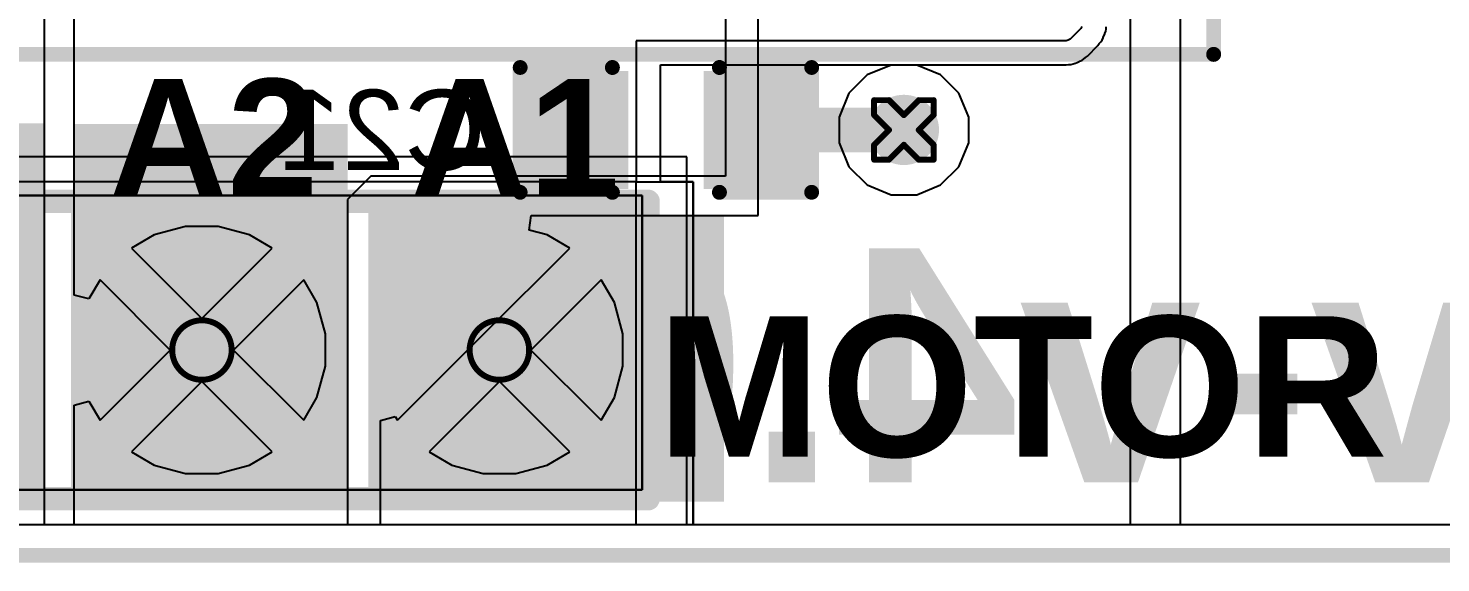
# Model space of a CAD drawing. Header units: inches. Extents: x -6 to 328, y -6 to 90.
# Drawn here: x 15.78 to 27.84, y -5.71 to -1.15 of the extents above; entities that cross this region are included whole.
import ezdxf

# ---------------------------------------------------------------- set-up
doc = ezdxf.new("R2010")
doc.units = ezdxf.units.IN
for name, color, linetype in [('Board Outline', 216, 'Continuous'), ('Bottom Layer', 5, 'Continuous'), ('Bottom Overlay', 54, 'Continuous'), ('Bottom Paste', 16, 'Continuous'), ('Bottom Solder', 6, 'Continuous'), ('Drill Drawing', 1, 'Continuous'), ('GND', 76, 'Continuous'), ('Multi-Layer', 9, 'Continuous'), ('Pad Holes', 156, 'Continuous'), ('PWR', 16, 'Continuous'), ('Top Layer', 1, 'Continuous'), ('Top Overlay', 2, 'Continuous'), ('Top Solder', 216, 'Continuous'), ('Via Holes', 16, 'Continuous')]:
    doc.layers.add(name, color=color, linetype=linetype)
doc.styles.add('Arial', font='', dxfattribs={"height": 0.2})
doc.styles.add('Arial_Bold', font='', dxfattribs={"height": 0.2})
doc.styles.get('Arial').set_extended_font_data('Arial')
doc.styles.get('Arial_Bold').set_extended_font_data('Arial', bold=True)

# ---------------------------------------------------------------- blocks, each defined once
blk = doc.blocks.new('HDR1X4__48')
at = {"layer": 'Bottom Layer'}
blk.add_hatch(color=5, dxfattribs=at).paths.add_polyline_path([(-0.8, 0.8), (0.8, 0.8), (0.8, -0.8), (-0.8, -0.8)])
h = blk.add_hatch(color=5, dxfattribs=at)
edge = h.paths.add_edge_path()
edge.add_arc((2.54, 0), 0.8, 0, 360)
h = blk.add_hatch(color=5, dxfattribs=at)
edge = h.paths.add_edge_path()
edge.add_arc((5.08, 0), 0.8, 0, 360)
h = blk.add_hatch(color=5, dxfattribs=at)
edge = h.paths.add_edge_path()
edge.add_arc((7.62, 0), 0.8, 0, 360)
at = {"layer": 'Bottom Solder'}
blk.add_hatch(color=6, dxfattribs=at).paths.add_polyline_path([(-0.902, 0.902), (0.902, 0.902), (0.902, -0.902), (-0.902, -0.902)])
h = blk.add_hatch(color=6, dxfattribs=at)
edge = h.paths.add_edge_path()
edge.add_arc((2.54, 0), 0.902, 0, 360)
h = blk.add_hatch(color=6, dxfattribs=at)
edge = h.paths.add_edge_path()
edge.add_arc((5.08, 0), 0.902, 0, 360)
h = blk.add_hatch(color=6, dxfattribs=at)
edge = h.paths.add_edge_path()
edge.add_arc((7.62, 0), 0.902, 0, 360)
at = {"layer": 'GND'}
blk.add_hatch(color=76, dxfattribs=at).paths.add_polyline_path([(-0.8, 0.8), (0.8, 0.8), (0.8, -0.8), (-0.8, -0.8)])
h = blk.add_hatch(color=76, dxfattribs=at)
edge = h.paths.add_edge_path()
edge.add_arc((2.54, 0), 0.8, 0, 360)
h = blk.add_hatch(color=76, dxfattribs=at)
edge = h.paths.add_edge_path()
edge.add_arc((5.08, 0), 0.8, 0, 360)
h = blk.add_hatch(color=76, dxfattribs=at)
edge = h.paths.add_edge_path()
edge.add_arc((7.62, 0), 0.8, 0, 360)
at = {"layer": 'Multi-Layer'}
blk.add_hatch(color=9, dxfattribs=at).paths.add_polyline_path([(-0.8, 0.8), (0.8, 0.8), (0.8, -0.8), (-0.8, -0.8)])
h = blk.add_hatch(color=9, dxfattribs=at)
edge = h.paths.add_edge_path()
edge.add_arc((2.54, 0), 0.8, 0, 360)
h = blk.add_hatch(color=9, dxfattribs=at)
edge = h.paths.add_edge_path()
edge.add_arc((5.08, 0), 0.8, 0, 360)
h = blk.add_hatch(color=9, dxfattribs=at)
edge = h.paths.add_edge_path()
edge.add_arc((7.62, 0), 0.8, 0, 360)
at = {"layer": 'Pad Holes'}
h = blk.add_hatch(color=7, dxfattribs=at)
edge = h.paths.add_edge_path()
edge.add_arc((0, 0), 0.475, 0, 360)
h = blk.add_hatch(color=7, dxfattribs=at)
edge = h.paths.add_edge_path()
edge.add_arc((2.54, 0), 0.475, 0, 360)
h = blk.add_hatch(color=7, dxfattribs=at)
edge = h.paths.add_edge_path()
edge.add_arc((5.08, 0), 0.475, 0, 360)
h = blk.add_hatch(color=7, dxfattribs=at)
edge = h.paths.add_edge_path()
edge.add_arc((7.62, 0), 0.475, 0, 360)
at = {"layer": 'PWR'}
blk.add_hatch(color=16, dxfattribs=at).paths.add_polyline_path([(-0.8, 0.8), (0.8, 0.8), (0.8, -0.8), (-0.8, -0.8)])
h = blk.add_hatch(color=16, dxfattribs=at)
edge = h.paths.add_edge_path()
edge.add_arc((2.54, 0), 0.8, 0, 360)
h = blk.add_hatch(color=16, dxfattribs=at)
edge = h.paths.add_edge_path()
edge.add_arc((5.08, 0), 0.8, 0, 360)
h = blk.add_hatch(color=16, dxfattribs=at)
edge = h.paths.add_edge_path()
edge.add_arc((7.62, 0), 0.8, 0, 360)
at = {"layer": 'Top Layer'}
blk.add_hatch(color=1, dxfattribs=at).paths.add_polyline_path([(-0.8, 0.8), (0.8, 0.8), (0.8, -0.8), (-0.8, -0.8)])
h = blk.add_hatch(color=1, dxfattribs=at)
edge = h.paths.add_edge_path()
edge.add_arc((2.54, 0), 0.8, 0, 360)
h = blk.add_hatch(color=1, dxfattribs=at)
edge = h.paths.add_edge_path()
edge.add_arc((5.08, 0), 0.8, 0, 360)
h = blk.add_hatch(color=1, dxfattribs=at)
edge = h.paths.add_edge_path()
edge.add_arc((7.62, 0), 0.8, 0, 360)
at = {"layer": 'Top Solder'}
blk.add_hatch(color=216, dxfattribs=at).paths.add_polyline_path([(-0.902, 0.902), (0.902, 0.902), (0.902, -0.902), (-0.902, -0.902)])
h = blk.add_hatch(color=216, dxfattribs=at)
edge = h.paths.add_edge_path()
edge.add_arc((2.54, 0), 0.902, 0, 360)
h = blk.add_hatch(color=216, dxfattribs=at)
edge = h.paths.add_edge_path()
edge.add_arc((5.08, 0), 0.902, 0, 360)
h = blk.add_hatch(color=216, dxfattribs=at)
edge = h.paths.add_edge_path()
edge.add_arc((7.62, 0), 0.902, 0, 360)
at = {"layer": 'Top Overlay'}
for points in [[(-1.27, 1.27, 0.2, 0.2, 0), (8.89, 1.27, 0.2, 0.2, 0)], [(-1.27, -1.27, 0.2, 0.2, 0), (-1.27, 1.27, 0.2, 0.2, 0)], [(8.89, -1.27, 0.2, 0.2, 0), (8.89, 1.27, 0.2, 0.2, 0)], [(-1.27, -1.27, 0.2, 0.2, 0), (8.89, -1.27, 0.2, 0.2, 0)]]:
    blk.add_lwpolyline(points, format="xyseb", dxfattribs=at)
for points in [[(-1.32, 1.27, 0.1, 0.1, 1), (-1.22, 1.27, 0.1, 0.1, 1)], [(-1.32, 1.27, 0.1, 0.1, 1), (-1.22, 1.27, 0.1, 0.1, 1)], [(8.84, 1.27, 0.1, 0.1, 1), (8.94, 1.27, 0.1, 0.1, 1)], [(8.84, 1.27, 0.1, 0.1, 1), (8.94, 1.27, 0.1, 0.1, 1)], [(-1.32, -1.27, 0.1, 0.1, 1), (-1.22, -1.27, 0.1, 0.1, 1)], [(-1.32, -1.27, 0.1, 0.1, 1), (-1.22, -1.27, 0.1, 0.1, 1)], [(8.84, -1.27, 0.1, 0.1, 1), (8.94, -1.27, 0.1, 0.1, 1)], [(8.84, -1.27, 0.1, 0.1, 1), (8.94, -1.27, 0.1, 0.1, 1)]]:
    blk.add_lwpolyline(points, format="xyseb", close=True, dxfattribs=at)
blk = doc.blocks.new('HR963370A_52')
at = {"layer": 'Top Overlay'}
for points in [[(-8.179, 8.661, 0.127, 0.127, 0), (-8.179, -8.23, 0.127, 0.127, 0)], [(-8.179, -8.23, 0.127, 0.127, 0), (-5.537, -8.23, 0.127, 0.127, 0)]]:
    blk.add_lwpolyline(points, format="xyseb", dxfattribs=at)
blk.add_lwpolyline([(-8.211, -8.23, 0.0635, 0.0635, 1), (-8.147, -8.23, 0.0635, 0.0635, 1)], format="xyseb", close=True, dxfattribs=at)
blk.add_lwpolyline([(-8.211, -8.23, 0.0635, 0.0635, 1), (-8.147, -8.23, 0.0635, 0.0635, 1)], format="xyseb", close=True, dxfattribs=at)
blk = doc.blocks.new('C___0603_B_78')
at = {"layer": 'Bottom Layer'}
for points in [[(-1.143, -0.445), (-1.143, 0.445), (-0.381, 0.445), (-0.381, -0.445)], [(0.381, -0.445), (0.381, 0.445), (1.143, 0.445), (1.143, -0.445)]]:
    blk.add_hatch(color=5, dxfattribs=at).paths.add_polyline_path(points)
at = {"layer": 'Bottom Paste'}
for points in [[(-1.143, -0.445), (-1.143, 0.445), (-0.381, 0.445), (-0.381, -0.445)], [(0.381, -0.445), (0.381, 0.445), (1.143, 0.445), (1.143, -0.445)]]:
    blk.add_hatch(color=16, dxfattribs=at).paths.add_polyline_path(points)
at = {"layer": 'Bottom Solder'}
for points in [[(-1.203, -0.504), (-1.203, 0.504), (-0.321, 0.504), (-0.321, -0.504)], [(0.321, -0.504), (0.321, 0.504), (1.203, 0.504), (1.203, -0.504)]]:
    blk.add_hatch(color=6, dxfattribs=at).paths.add_polyline_path(points)
at = {"layer": 'Bottom Overlay'}
for points in [[(-1.245, -0.533, 0.127, 0.127, 0), (-1.245, 0.533, 0.127, 0.127, 0)], [(-1.245, 0.533, 0.127, 0.127, 0), (-0.457, 0.533, 0.127, 0.127, 0)], [(0.457, 0.533, 0.127, 0.127, 0), (1.245, 0.533, 0.127, 0.127, 0)], [(1.245, -0.533, 0.127, 0.127, 0), (1.245, 0.533, 0.127, 0.127, 0)], [(-1.245, -0.533, 0.127, 0.127, 0), (-0.457, -0.533, 0.127, 0.127, 0)], [(0.457, -0.533, 0.127, 0.127, 0), (1.245, -0.533, 0.127, 0.127, 0)]]:
    blk.add_lwpolyline(points, format="xyseb", dxfattribs=at)
for points in [[(-1.276, 0.533, 0.0635, 0.0635, 1), (-1.213, 0.533, 0.0635, 0.0635, 1)], [(-1.276, 0.533, 0.0635, 0.0635, 1), (-1.213, 0.533, 0.0635, 0.0635, 1)], [(-0.489, 0.533, 0.0635, 0.0635, 1), (-0.425, 0.533, 0.0635, 0.0635, 1)], [(0.425, 0.533, 0.0635, 0.0635, 1), (0.489, 0.533, 0.0635, 0.0635, 1)], [(1.213, 0.533, 0.0635, 0.0635, 1), (1.276, 0.533, 0.0635, 0.0635, 1)], [(1.213, 0.533, 0.0635, 0.0635, 1), (1.276, 0.533, 0.0635, 0.0635, 1)], [(-1.276, -0.533, 0.0635, 0.0635, 1), (-1.213, -0.533, 0.0635, 0.0635, 1)], [(-1.276, -0.533, 0.0635, 0.0635, 1), (-1.213, -0.533, 0.0635, 0.0635, 1)], [(-0.489, -0.533, 0.0635, 0.0635, 1), (-0.425, -0.533, 0.0635, 0.0635, 1)], [(0.425, -0.533, 0.0635, 0.0635, 1), (0.489, -0.533, 0.0635, 0.0635, 1)], [(1.213, -0.533, 0.0635, 0.0635, 1), (1.276, -0.533, 0.0635, 0.0635, 1)], [(1.213, -0.533, 0.0635, 0.0635, 1), (1.276, -0.533, 0.0635, 0.0635, 1)]]:
    blk.add_lwpolyline(points, format="xyseb", close=True, dxfattribs=at)

msp = doc.modelspace()

# ---------------------------------------------------------------- hatches: boundary and pattern name
at = {"layer": 'Bottom Layer'}
h = msp.add_hatch(color=5, dxfattribs=at)
edge = h.paths.add_edge_path()
edge.add_arc((23.255, -2.017), 0.3, 0, 360)
for points in [[(13.603, -5.192), (15.889, -5.192), (15.889, -2.855), (13.603, -2.855)], [(16.143, -5.192), (18.429, -5.192), (18.429, -2.855), (16.143, -2.855)], [(18.683, -5.192), (20.969, -5.192), (20.969, -2.855), (18.683, -2.855)]]:
    msp.add_hatch(color=5, dxfattribs=at).paths.add_polyline_path(points)
at = {"layer": 'GND'}
h = msp.add_hatch(color=76, dxfattribs=at)
edge = h.paths.add_edge_path()
edge.add_arc((23.255, -2.017), 0.3, 0, 360)
at = {"layer": 'PWR'}
h = msp.add_hatch(color=16, dxfattribs=at)
edge = h.paths.add_edge_path()
edge.add_arc((23.255, -2.017), 0.3, 0, 360)
for points in [[(13.587, -5.188), (15.915, -5.188), (15.915, -1.962), (13.587, -1.962)], [(16.169, -5.192), (18.504, -5.192), (18.504, -1.966), (16.169, -1.966)], [(18.785, -5.192), (21.718, -5.192), (21.718, -2.747), (18.785, -2.747)]]:
    msp.add_hatch(color=16, dxfattribs=at).paths.add_polyline_path(points)
at = {"layer": 'Top Layer'}
h = msp.add_hatch(color=1, dxfattribs=at)
edge = h.paths.add_edge_path()
edge.add_arc((23.255, -2.017), 0.3, 0, 360)
for points in [[(13.603, -5.192), (15.889, -5.192), (15.889, -2.703), (13.603, -2.703)], [(16.143, -5.192), (18.429, -5.192), (18.429, -2.703), (16.143, -2.703)], [(18.683, -5.192), (20.969, -5.192), (20.969, -2.703), (18.683, -2.703)]]:
    msp.add_hatch(color=1, dxfattribs=at).paths.add_polyline_path(points)
at = {"layer": 'Via Holes'}
h = msp.add_hatch(color=7, dxfattribs=at)
edge = h.paths.add_edge_path()
edge.add_arc((23.255, -2.017), 0.15, 0, 360)

# ---------------------------------------------------------------- linework, layer by layer
at = {"layer": 'Board Outline'}
msp.add_lwpolyline([(-1.407, -5.65, 0.127, 0.127, 0), (32.407, -5.65, 0.127, 0.127, 0)], format="xyseb", dxfattribs=at)
at = {"layer": 'Bottom Layer'}
for p, q in [((24.765, -1.151), (24.675, -1.241)), ((24.775, -1.135), (24.765, -1.151)), ((24.956, -1.229), (24.97, -1.196)), ((24.97, -1.196), (24.971, -1.195)), ((24.971, -1.194), (24.979, -1.175)), ((24.971, -1.195), (24.971, -1.194)), ((24.979, -1.175), (24.982, -1.156)), ((24.979, -1.175), (24.979, -1.175)), ((24.979, -1.175), (24.979, -1.175)), ((24.982, -1.156), (24.982, -1.136)), ((24.64, -1.255), (20.969, -1.255)), ((20.969, -1.255), (20.969, -2.461)), ((24.659, -1.251), (24.64, -1.255)), ((24.675, -1.241), (24.659, -1.251)), ((24.822, -1.387), (24.911, -1.297)), ((24.911, -1.297), (24.923, -1.28)), ((24.923, -1.28), (24.937, -1.266)), ((24.937, -1.266), (24.948, -1.25)), ((24.948, -1.25), (24.956, -1.231)), ((24.948, -1.25), (24.948, -1.25)), ((24.948, -1.25), (24.948, -1.25)), ((24.956, -1.23), (24.956, -1.229)), ((24.956, -1.231), (24.956, -1.23)), ((24.7, -1.454), (24.718, -1.447)), ((24.718, -1.447), (24.72, -1.446)), ((24.72, -1.446), (24.721, -1.446)), ((24.721, -1.446), (24.735, -1.44)), ((24.735, -1.44), (24.753, -1.432)), ((24.753, -1.432), (24.754, -1.432)), ((24.754, -1.432), (24.755, -1.431)), ((24.755, -1.431), (24.774, -1.423)), ((24.774, -1.423), (24.79, -1.413)), ((24.79, -1.413), (24.805, -1.398)), ((24.805, -1.398), (24.822, -1.387)), ((21.176, -2.461), (21.176, -1.462)), ((21.176, -1.462), (24.64, -1.462)), ((24.64, -1.462), (24.66, -1.458)), ((24.66, -1.458), (24.681, -1.458)), ((24.681, -1.458), (24.7, -1.454)), ((20.969, -2.461), (8.913, -2.461)), ((20.969, -5.391), (20.969, -2.461)), ((20.969, -2.461), (21.457, -2.461)), ((21.457, -2.461), (21.176, -2.461)), ((21.457, -2.461), (21.457, -5.391)), ((21.457, -5.391), (21.457, -2.461)), ((21.457, -5.391), (20.969, -5.391)), ((32.3, -5.391), (21.457, -5.391))]:
    msp.add_line(p, q, dxfattribs=at)
msp.add_lwpolyline([(22.417, -2.017, 0.381, 0.381, 0), (23.255, -2.017, 0.381, 0.381, 0)], format="xyseb", dxfattribs=at)
for points in [[(22.322, -2.017, 0.191, 0.191, 1), (22.512, -2.017, 0.191, 0.191, 1)], [(23.16, -2.017, 0.191, 0.191, 1), (23.35, -2.017, 0.191, 0.191, 1)]]:
    msp.add_lwpolyline(points, format="xyseb", close=True, dxfattribs=at)
at = {"layer": 'Drill Drawing'}
for points in [[(23.001, -1.89, 0.0508, 0.0508, 0), (23.001, -1.763, 0.0508, 0.0508, 0)], [(23.001, -1.763, 0.0508, 0.0508, 0), (23.128, -1.763, 0.0508, 0.0508, 0)], [(23.128, -1.763, 0.0508, 0.0508, 0), (23.255, -1.89, 0.0508, 0.0508, 0)], [(23.255, -1.89, 0.0508, 0.0508, 0), (23.382, -1.763, 0.0508, 0.0508, 0)], [(23.382, -1.763, 0.0508, 0.0508, 0), (23.509, -1.763, 0.0508, 0.0508, 0)], [(23.509, -1.89, 0.0508, 0.0508, 0), (23.509, -1.763, 0.0508, 0.0508, 0)], [(23.001, -1.89, 0.0508, 0.0508, 0), (23.128, -2.017, 0.0508, 0.0508, 0)], [(23.382, -2.017, 0.0508, 0.0508, 0), (23.509, -1.89, 0.0508, 0.0508, 0)], [(23.001, -2.144, 0.0508, 0.0508, 0), (23.128, -2.017, 0.0508, 0.0508, 0)], [(23.382, -2.017, 0.0508, 0.0508, 0), (23.509, -2.144, 0.0508, 0.0508, 0)], [(23.001, -2.271, 0.0508, 0.0508, 0), (23.001, -2.144, 0.0508, 0.0508, 0)], [(23.128, -2.271, 0.0508, 0.0508, 0), (23.255, -2.144, 0.0508, 0.0508, 0)], [(23.255, -2.144, 0.0508, 0.0508, 0), (23.382, -2.271, 0.0508, 0.0508, 0)], [(23.509, -2.271, 0.0508, 0.0508, 0), (23.509, -2.144, 0.0508, 0.0508, 0)], [(23.001, -2.271, 0.0508, 0.0508, 0), (23.128, -2.271, 0.0508, 0.0508, 0)], [(23.382, -2.271, 0.0508, 0.0508, 0), (23.509, -2.271, 0.0508, 0.0508, 0)]]:
    msp.add_lwpolyline(points, format="xyseb", dxfattribs=at)
for points in [[(22.988, -1.763, 0.0254, 0.0254, 1), (23.014, -1.763, 0.0254, 0.0254, 1)], [(22.988, -1.763, 0.0254, 0.0254, 1), (23.014, -1.763, 0.0254, 0.0254, 1)], [(23.115, -1.763, 0.0254, 0.0254, 1), (23.141, -1.763, 0.0254, 0.0254, 1)], [(23.115, -1.763, 0.0254, 0.0254, 1), (23.141, -1.763, 0.0254, 0.0254, 1)], [(23.369, -1.763, 0.0254, 0.0254, 1), (23.395, -1.763, 0.0254, 0.0254, 1)], [(23.369, -1.763, 0.0254, 0.0254, 1), (23.395, -1.763, 0.0254, 0.0254, 1)], [(23.496, -1.763, 0.0254, 0.0254, 1), (23.522, -1.763, 0.0254, 0.0254, 1)], [(23.496, -1.763, 0.0254, 0.0254, 1), (23.522, -1.763, 0.0254, 0.0254, 1)], [(22.988, -1.89, 0.0254, 0.0254, 1), (23.014, -1.89, 0.0254, 0.0254, 1)], [(22.988, -1.89, 0.0254, 0.0254, 1), (23.014, -1.89, 0.0254, 0.0254, 1)], [(23.242, -1.89, 0.0254, 0.0254, 1), (23.268, -1.89, 0.0254, 0.0254, 1)], [(23.242, -1.89, 0.0254, 0.0254, 1), (23.268, -1.89, 0.0254, 0.0254, 1)], [(23.496, -1.89, 0.0254, 0.0254, 1), (23.522, -1.89, 0.0254, 0.0254, 1)], [(23.496, -1.89, 0.0254, 0.0254, 1), (23.522, -1.89, 0.0254, 0.0254, 1)], [(23.115, -2.017, 0.0254, 0.0254, 1), (23.141, -2.017, 0.0254, 0.0254, 1)], [(23.115, -2.017, 0.0254, 0.0254, 1), (23.141, -2.017, 0.0254, 0.0254, 1)], [(23.369, -2.017, 0.0254, 0.0254, 1), (23.395, -2.017, 0.0254, 0.0254, 1)], [(23.369, -2.017, 0.0254, 0.0254, 1), (23.395, -2.017, 0.0254, 0.0254, 1)], [(22.988, -2.144, 0.0254, 0.0254, 1), (23.014, -2.144, 0.0254, 0.0254, 1)], [(22.988, -2.144, 0.0254, 0.0254, 1), (23.014, -2.144, 0.0254, 0.0254, 1)], [(23.242, -2.144, 0.0254, 0.0254, 1), (23.268, -2.144, 0.0254, 0.0254, 1)], [(23.242, -2.144, 0.0254, 0.0254, 1), (23.268, -2.144, 0.0254, 0.0254, 1)], [(23.496, -2.144, 0.0254, 0.0254, 1), (23.522, -2.144, 0.0254, 0.0254, 1)], [(23.496, -2.144, 0.0254, 0.0254, 1), (23.522, -2.144, 0.0254, 0.0254, 1)], [(22.988, -2.271, 0.0254, 0.0254, 1), (23.014, -2.271, 0.0254, 0.0254, 1)], [(22.988, -2.271, 0.0254, 0.0254, 1), (23.014, -2.271, 0.0254, 0.0254, 1)], [(23.115, -2.271, 0.0254, 0.0254, 1), (23.141, -2.271, 0.0254, 0.0254, 1)], [(23.115, -2.271, 0.0254, 0.0254, 1), (23.141, -2.271, 0.0254, 0.0254, 1)], [(23.369, -2.271, 0.0254, 0.0254, 1), (23.395, -2.271, 0.0254, 0.0254, 1)], [(23.369, -2.271, 0.0254, 0.0254, 1), (23.395, -2.271, 0.0254, 0.0254, 1)], [(23.496, -2.271, 0.0254, 0.0254, 1), (23.522, -2.271, 0.0254, 0.0254, 1)], [(23.496, -2.271, 0.0254, 0.0254, 1), (23.522, -2.271, 0.0254, 0.0254, 1)], [(17.515, -3.897, 0.0508, 0.0508, 1), (17.007, -3.897, 0.0508, 0.0508, 1)], [(20.055, -3.897, 0.0508, 0.0508, 1), (19.547, -3.897, 0.0508, 0.0508, 1)], [(16.994, -3.897, 0.0254, 0.0254, 1), (17.019, -3.897, 0.0254, 0.0254, 1)], [(17.502, -3.897, 0.0254, 0.0254, 1), (17.527, -3.897, 0.0254, 0.0254, 1)], [(19.534, -3.897, 0.0254, 0.0254, 1), (19.559, -3.897, 0.0254, 0.0254, 1)], [(20.042, -3.897, 0.0254, 0.0254, 1), (20.067, -3.897, 0.0254, 0.0254, 1)]]:
    msp.add_lwpolyline(points, format="xyseb", close=True, dxfattribs=at)
at = {"layer": 'GND'}
for p, q in [((11.063, -2.576), (21.02, -2.576)), ((21.02, -2.576), (11.063, -2.576)), ((21.02, -2.576), (21.02, -5.09)), ((21.02, -5.09), (21.02, -2.576)), ((21.02, -5.09), (11.063, -5.09)), ((11.063, -5.09), (21.02, -5.09)), ((32.3, -5.391), (-1.3, -5.391))]:
    msp.add_line(p, q, dxfattribs=at)
at = {"layer": 'PWR'}
for p, q in [((15.915, 10.382), (15.915, -5.391)), ((16.169, -3.427), (16.169, 10.378)), ((21.731, 10.378), (21.731, -2.413)), ((22.011, -2.747), (22.011, 10.378)), ((25.186, 10.378), (25.186, -5.391)), ((25.617, -5.391), (25.617, 0.595)), ((22.941, -1.547), (22.786, -1.703)), ((23.145, -1.463), (22.941, -1.547)), ((23.365, -1.463), (23.145, -1.463)), ((23.569, -1.547), (23.365, -1.463)), ((23.725, -1.703), (23.569, -1.547)), ((22.786, -1.703), (22.701, -1.907)), ((23.809, -1.907), (23.725, -1.703)), ((22.701, -1.907), (22.701, -2.127)), ((23.809, -2.127), (23.809, -1.907)), ((22.701, -2.127), (22.786, -2.331)), ((23.725, -2.331), (23.809, -2.127)), ((22.786, -2.331), (22.941, -2.487)), ((23.569, -2.487), (23.725, -2.331)), ((18.703, -2.413), (18.504, -2.612)), ((21.731, -2.413), (18.703, -2.413)), ((22.941, -2.487), (23.145, -2.571)), ((23.365, -2.571), (23.569, -2.487)), ((18.504, -2.612), (18.504, -5.391)), ((23.145, -2.571), (23.365, -2.571)), ((20.056, -2.874), (20.072, -2.747)), ((20.072, -2.747), (22.011, -2.747)), ((17.122, -2.843), (16.854, -2.914)), ((17.4, -2.843), (17.122, -2.843)), ((17.668, -2.914), (17.4, -2.843)), ((20.208, -2.914), (20.056, -2.874)), ((16.854, -2.914), (16.66, -3.026)), ((17.862, -3.026), (17.668, -2.914)), ((20.402, -3.026), (20.208, -2.914)), ((16.66, -3.026), (17.261, -3.627)), ((17.261, -3.627), (17.862, -3.026)), ((19.666, -3.762), (20.402, -3.026)), ((16.391, -3.296), (16.296, -3.46)), ((16.991, -3.897), (16.391, -3.296)), ((18.131, -3.296), (17.53, -3.897)), ((18.243, -3.49), (18.131, -3.296)), ((20.671, -3.296), (20.07, -3.897)), ((20.783, -3.49), (20.671, -3.296)), ((16.296, -3.46), (16.169, -3.427)), ((18.315, -3.758), (18.243, -3.49)), ((20.855, -3.758), (20.783, -3.49)), ((18.315, -4.035), (18.315, -3.758)), ((18.931, -4.497), (19.666, -3.762)), ((20.855, -4.035), (20.855, -3.758)), ((16.391, -4.497), (16.991, -3.897)), ((17.53, -3.897), (18.131, -4.497)), ((20.07, -3.897), (20.671, -4.497)), ((18.243, -4.303), (18.315, -4.035)), ((20.783, -4.303), (20.855, -4.035)), ((17.261, -4.166), (16.66, -4.767)), ((17.862, -4.767), (17.261, -4.166)), ((19.801, -4.166), (19.2, -4.767)), ((20.402, -4.767), (19.801, -4.166)), ((16.169, -4.367), (16.296, -4.333)), ((16.296, -4.333), (16.391, -4.497)), ((18.131, -4.497), (18.243, -4.303)), ((20.671, -4.497), (20.783, -4.303)), ((16.169, -5.391), (16.169, -4.367)), ((18.785, -4.499), (18.912, -4.465)), ((18.785, -5.391), (18.785, -4.499)), ((18.912, -4.465), (18.931, -4.497)), ((16.66, -4.767), (16.854, -4.879)), ((17.668, -4.879), (17.862, -4.767)), ((19.2, -4.767), (19.394, -4.879)), ((20.208, -4.879), (20.402, -4.767)), ((16.854, -4.879), (17.122, -4.951)), ((17.4, -4.951), (17.668, -4.879)), ((19.394, -4.879), (19.662, -4.951)), ((19.94, -4.951), (20.208, -4.879)), ((17.122, -4.951), (17.4, -4.951)), ((19.662, -4.951), (19.94, -4.951)), ((15.915, -5.391), (13.4, -5.391)), ((18.504, -5.391), (16.169, -5.391)), ((25.186, -5.391), (18.785, -5.391)), ((32.3, -5.391), (25.617, -5.391))]:
    msp.add_line(p, q, dxfattribs=at)
at = {"layer": 'Top Layer'}
for p, q in [((21.401, -2.246), (10.682, -2.246)), ((21.401, -5.391), (21.401, -2.246)), ((32.3, -5.391), (21.401, -5.391))]:
    msp.add_line(p, q, dxfattribs=at)

# ---------------------------------------------------------------- block references
at = {"rotation": 90}
msp.add_blockref('HR963370A_52', (17.67, 6.807), dxfattribs=at)
for name, p in [('C___0603_B_78', (21.223, -2.017)), ('HDR1X4__48', (12.181, -3.897))]:
    msp.add_blockref(name, p)

# ---------------------------------------------------------------- texts
at = {"layer": 'Bottom Overlay', "text_generation_flag": 2}
for s, height, style, p in [('C21', 0.6858, 'Arial', (19.684, -2.36)), ('Rev-v4.0', 2, 'Arial_Bold', (31.848, -5.027))]:
    msp.add_text(s, height=height, dxfattribs=dict(at, style=style)).set_placement(p)
at = {"layer": 'Top Overlay', "style": 'Arial_Bold'}
for s, height, p in [('A2', 1, (16.469, -2.582)), ('A1', 1, (19.042, -2.582)), ('MOTOR OUT', 1.2, (21.149, -4.808))]:
    msp.add_text(s, height=height, dxfattribs=at).set_placement(p)

doc.saveas('drawing.dxf')
